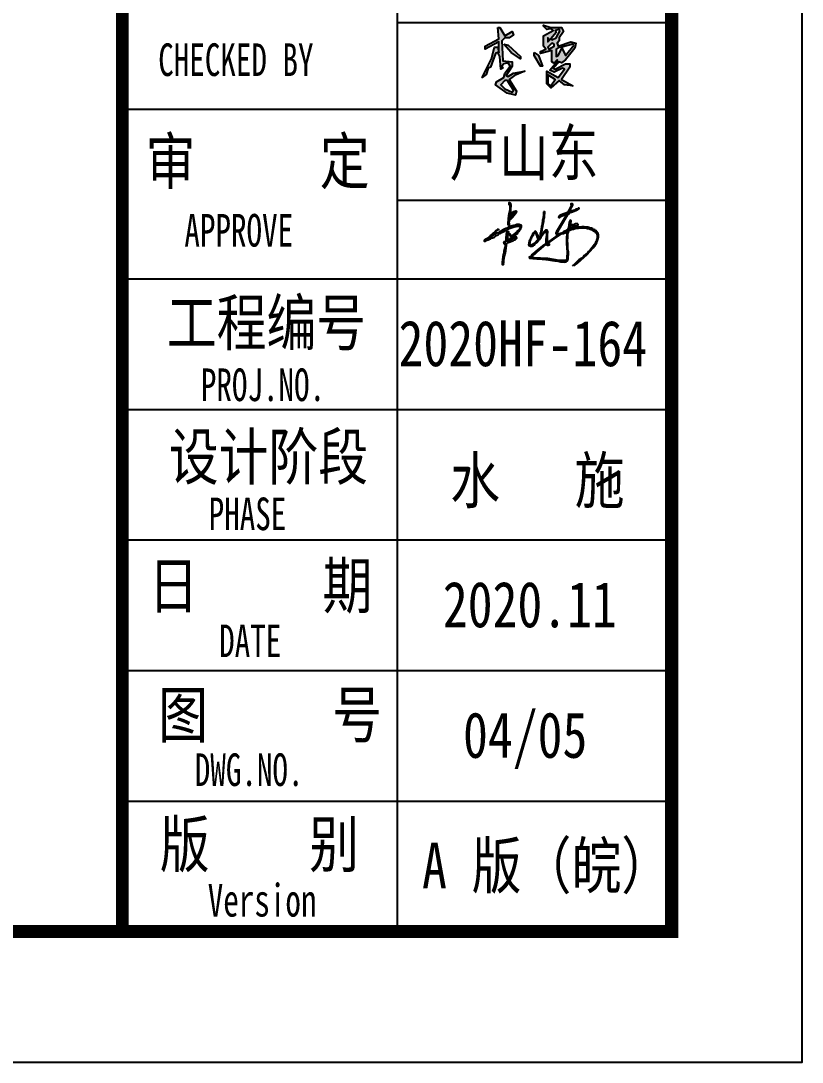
# Model space of a CAD drawing. Extents: x -191212 to 1245715665, y -234495 to 250873.
# Drawn here: x 290163 to 302138, y -62567 to -46613 of the extents above; entities that cross this region are included whole.
import ezdxf
from ezdxf.enums import TextEntityAlignment as Align

# ---------------------------------------------------------------- set-up
doc = ezdxf.new("R2010")
doc.units = 0
doc.header["$LTSCALE"] = 500
doc.linetypes.add('LENGSHUI', pattern=[22, 20, -1, 0, -1])
doc.layers.get('0').update_dxf_attribs({"linetype": 'CONTINUOUS'})
for name, color, linetype in [('0-TK', 4, 'CONTINUOUS'), ('00签名', 7, 'LENGSHUI'), ('PUB_TITLE', 4, 'CONTINUOUS')]:
    doc.layers.add(name, color=color, linetype=linetype)
doc.styles.add('-黑体', font='simhei.ttf', dxfattribs={"width": 0.8})

msp = doc.modelspace()

# ---------------------------------------------------------------- hatches: boundary and pattern name
at = {"linetype": 'Continuous'}
h = msp.add_hatch(color=0, dxfattribs=at)
h.dxf.hatch_style = 1
h.paths.add_polyline_path([(297631.7, -47545.1), (297615.7, -47529.1), (297583.7, -47529.1), (297519.7, -47593.1), (297583.7, -47657.1), (297695.7, -47705.1), (297711.7, -47673.1)], flags=16)
h.paths.add_polyline_path([(298255.7, -47449.1), (298239.7, -47433.1), (298239.7, -47577.1), (298287.7, -47609.1), (298351.7, -47513.1)], flags=16)
h.paths.add_polyline_path([(298399.7, -47225.1), (298383.7, -47209.1), (298351.7, -47241.1), (298383.7, -47257.1)], flags=16)
h.paths.add_polyline_path([(298031.7, -47097.1), (298095.7, -47145.1), (298159.7, -47305.1), (298127.7, -47305.1), (298031.7, -47145.1)])
h.paths.add_polyline_path([(298447.7, -47049.1), (298463.7, -47033.1), (298415.7, -47017.1), (298367.7, -47049.1), (298367.7, -47161.1), (298399.7, -47145.1)], flags=16)
h.paths.add_polyline_path([(298639.7, -46985.1), (298623.7, -46969.1), (298447.7, -47017.1), (298511.7, -47145.1)], flags=16)
h.paths.add_polyline_path([(298335.7, -46969.1), (298303.7, -46953.1), (298239.7, -47017.1), (298255.7, -47049.1), (298335.7, -47001.1)], flags=16)
h.paths.add_polyline_path([(297567.7, -46969.1), (297631.7, -46985.1), (297823.7, -47161.1), (297823.7, -47193.1), (297679.7, -47097.1)], flags=17)
h.paths.add_polyline_path([(298255.7, -46889.1), (298239.7, -46873.1), (298239.7, -46937.1), (298271.7, -46905.1)], flags=16)
h.paths.add_polyline_path([(298431.7, -46761.1), (298415.7, -46745.1), (298351.7, -46761.1), (298367.7, -46793.1), (298287.7, -46889.1), (298303.7, -46905.1), (298367.7, -46873.1)], flags=16)
h.paths.add_polyline_path([(297471.7, -46713.1), (297503.7, -46713.1), (297583.7, -46841.1), (297695.7, -46777.1), (297711.7, -46825.1), (297647.7, -46873.1), (297583.7, -46873.1), (297535.7, -46921.1), (297551.7, -47225.1), (297695.7, -47241.1), (297695.7, -47305.1), (297599.7, -47449.1), (297631.7, -47465.1), (297711.7, -47417.1), (297887.7, -47385.1), (297727.7, -47449.1), (297647.7, -47513.1), (297759.7, -47689.1), (297743.7, -47753.1), (297615.7, -47721.1), (297439.7, -47593.1), (297455.7, -47545.1), (297567.7, -47481.1), (297583.7, -47417.1), (297663.7, -47305.1), (297631.7, -47257.1), (297567.7, -47273.1), (297535.7, -47305.1), (297551.7, -47337.1), (297519.7, -47353.1), (297503.7, -47161.1), (297471.7, -47097.1), (297439.7, -47113.1), (297359.7, -47321.1), (297327.7, -47337.1), (297295.7, -47433.1), (297231.7, -47481.1), (297375.7, -47193.1), (297423.7, -47017.1), (297471.7, -47017.1), (297487.7, -47097.1), (297487.7, -46937.1), (297279.7, -47049.1), (297279.7, -47001.1), (297487.7, -46889.1)])
h.paths.add_polyline_path([(298175.7, -46697.1), (298175.7, -46681.1), (298287.7, -46713.1), (298447.7, -46713.1), (298479.7, -46777.1), (298415.7, -46873.1), (298415.7, -46921.1), (298383.7, -46953.1), (298399.7, -47001.1), (298591.7, -46937.1), (298671.7, -46953.1), (298655.7, -47033.1), (298511.7, -47209.1), (298447.7, -47257.1), (298415.7, -47241.1), (298319.7, -47337.1), (298351.7, -47353.1), (298511.7, -47273.1), (298575.7, -47273.1), (298575.7, -47321.1), (298447.7, -47513.1), (298623.7, -47609.1), (298495.7, -47593.1), (298415.7, -47529.1), (298287.7, -47641.1), (298223.7, -47577.1), (298223.7, -47385.1), (298399.7, -47481.1), (298495.7, -47353.1), (298463.7, -47337.1), (298335.7, -47401.1), (298271.7, -47369.1), (298351.7, -47273.1), (298303.7, -47241.1), (298303.7, -47065.1), (298127.7, -47113.1), (298127.7, -47081.1), (298207.7, -47049.1), (298175.7, -47001.1), (298175.7, -46841.1), (298319.7, -46761.1), (298287.7, -46729.1), (298223.7, -46745.1)])
at = {"layer": '00签名', "linetype": 'Continuous'}
h = msp.add_hatch(color=256, dxfattribs=at)
edge = h.paths.add_edge_path()
edge.add_arc((297650.8, -49734.5), 16.8, 162.8312, 244.10055, ccw=False)
edge.add_line((297634.7, -49729.5), (297634.7, -49695.6))
edge.add_line((297634.7, -49695.6), (297635.2, -49673.2))
edge.add_line((297635.2, -49673.2), (297635.2, -49642.9))
edge.add_line((297635.2, -49642.9), (297648.3, -49566.1))
edge.add_line((297648.3, -49566.1), (297660.5, -49504.1))
edge.add_line((297660.5, -49504.1), (297661.7, -49430.3))
edge.add_line((297661.7, -49430.3), (297657.5, -49426.1))
edge.add_line((297657.5, -49426.1), (297654.4, -49434.5))
edge.add_line((297654.4, -49434.5), (297647, -49433.5))
edge.add_line((297647, -49433.5), (297648, -49398.7))
edge.add_arc((297652.5, -49413.6), 15.6, 4.53423, 106.73752, ccw=False)
edge.add_line((297668.1, -49412.4), (297671.2, -49432.4))
edge.add_line((297671.2, -49432.4), (297670.2, -49512.4))
edge.add_line((297670.2, -49512.4), (297670.2, -49529.3))
edge.add_line((297670.2, -49529.3), (297661.7, -49565.1))
edge.add_line((297661.7, -49565.1), (297652.3, -49605.1))
edge.add_line((297652.3, -49605.1), (297652.1, -49607.6))
edge.add_line((297652.1, -49607.6), (297661, -49608.4))
edge.add_line((297661, -49608.4), (297668.9, -49588.3))
edge.add_line((297668.9, -49588.3), (297675.6, -49570.3))
edge.add_line((297675.6, -49570.3), (297685.5, -49557.9))
edge.add_line((297685.5, -49557.9), (297718.5, -49533.1))
edge.add_line((297718.5, -49533.1), (297751.1, -49521.8))
edge.add_line((297751.1, -49521.8), (297762.5, -49527.5))
edge.add_line((297762.5, -49527.5), (297750.6, -49560))
edge.add_line((297750.6, -49560), (297724.7, -49593.6))
edge.add_line((297724.7, -49593.6), (297691.7, -49628.7))
edge.add_line((297691.7, -49628.7), (297669.4, -49656.1))
edge.add_arc((297671.7, -49645.2), 11.1, 172.35772, 258.29772, ccw=False)
edge.add_line((297660.7, -49643.7), (297703.5, -49597.2))
edge.add_line((297703.5, -49597.2), (297712.8, -49582.2))
edge.add_line((297712.8, -49582.2), (297719, -49571.4))
edge.add_line((297719, -49571.4), (297723.2, -49562.6))
edge.add_line((297723.2, -49562.6), (297729.9, -49554.3))
edge.add_line((297729.9, -49554.3), (297738.2, -49548.1))
edge.add_line((297738.2, -49548.1), (297745, -49545.4))
edge.add_line((297745, -49545.4), (297744.2, -49543.1))
edge.add_line((297744.2, -49543.1), (297742.4, -49541.4))
edge.add_line((297742.4, -49541.4), (297738.9, -49540.4))
edge.add_line((297738.9, -49540.4), (297735.1, -49540.9))
edge.add_line((297735.1, -49540.9), (297730.5, -49543.7))
edge.add_line((297730.5, -49543.7), (297729.5, -49546.4))
edge.add_line((297729.5, -49546.4), (297726.9, -49549.7))
edge.add_line((297726.9, -49549.7), (297723.1, -49550))
edge.add_line((297723.1, -49550), (297717.1, -49550))
edge.add_line((297717.1, -49550), (297715.3, -49550.7))
edge.add_line((297715.3, -49550.7), (297715.3, -49553.3))
edge.add_line((297715.3, -49553.3), (297715.5, -49555.6))
edge.add_line((297715.5, -49555.6), (297714.3, -49557.8))
edge.add_line((297714.3, -49557.8), (297711, -49557.8))
edge.add_line((297711, -49557.8), (297707.9, -49557.6))
edge.add_line((297707.9, -49557.6), (297705.7, -49559.6))
edge.add_line((297705.7, -49559.6), (297702.9, -49564.2))
edge.add_line((297702.9, -49564.2), (297701.6, -49565.2))
edge.add_line((297701.6, -49565.2), (297699.6, -49567))
edge.add_line((297699.6, -49567), (297697, -49571))
edge.add_line((297697, -49571), (297694.3, -49573.3))
edge.add_line((297694.3, -49573.3), (297691.7, -49576.1))
edge.add_line((297691.7, -49576.1), (297689.7, -49578.4))
edge.add_line((297689.7, -49578.4), (297684.6, -49582.2))
edge.add_line((297684.6, -49582.2), (297682.6, -49584.7))
edge.add_line((297682.6, -49584.7), (297679.3, -49590.8))
edge.add_line((297679.3, -49590.8), (297678, -49592.8))
edge.add_line((297678, -49592.8), (297675, -49599.1))
edge.add_line((297675, -49599.1), (297672.7, -49606.7))
edge.add_line((297672.7, -49606.7), (297671.4, -49610.5))
edge.add_line((297671.4, -49610.5), (297670.9, -49614.6))
edge.add_line((297670.9, -49614.6), (297669.9, -49616.3))
edge.add_line((297669.9, -49616.3), (297647.9, -49616.9))
edge.add_line((297647.9, -49616.9), (297649.1, -49626.7))
edge.add_line((297649.1, -49626.7), (297648.4, -49634.9))
edge.add_line((297648.4, -49634.9), (297647.7, -49644.3))
edge.add_line((297647.7, -49644.3), (297648.1, -49649.3))
edge.add_line((297648.1, -49649.3), (297645.6, -49654.7))
edge.add_line((297645.6, -49654.7), (297644.5, -49658.3))
edge.add_line((297644.5, -49658.3), (297646.3, -49665.4))
edge.add_line((297646.3, -49665.4), (297646.6, -49669.7))
edge.add_line((297646.6, -49669.7), (297647.4, -49674))
edge.add_line((297647.4, -49674), (297648.1, -49677.6))
edge.add_line((297648.1, -49677.6), (297649.1, -49684.1))
edge.add_line((297649.1, -49684.1), (297648.1, -49690.2))
edge.add_line((297648.1, -49690.2), (297647, -49693.8))
edge.add_line((297647, -49693.8), (297644.5, -49698.4))
edge.add_line((297644.5, -49698.4), (297644.5, -49704.5))
edge.add_line((297644.5, -49704.5), (297644.5, -49709.9))
edge.add_line((297644.5, -49709.9), (297645.6, -49716.4))
edge.add_line((297645.6, -49716.4), (297646.3, -49724.3))
edge.add_line((297646.3, -49724.3), (297648.4, -49732.2))
edge.add_line((297648.4, -49732.2), (297648.8, -49740))
edge.add_line((297648.8, -49740), (297650.6, -49746.5))
edge.add_line((297650.6, -49746.5), (297648.4, -49749.4))
edge.add_line((297648.4, -49749.4), (297643.4, -49749.6))
for points in [[(298638.7, -50366.3), (298693.9, -50323.9), (298840.6, -50193.6), (298935.4, -50093.1), (298959.3, -50058.7), (298978.1, -50033.2), (298989.3, -50011.5), (299008.1, -49961.3), (299014.8, -49925.4), (299016.3, -49891.7), (299011.1, -49872.2), (298988.2, -49841.3), (298974.3, -49826), (298960.4, -49817.4), (298944.4, -49808.1), (298927.9, -49798.2), (298907.9, -49790.9), (298891.4, -49787.6), (298869.5, -49780.9), (298850.9, -49776.3), (298821, -49772.3), (298797.8, -49769.7), (298760, -49769.7), (298709.5, -49774.3), (298673, -49776.3), (298661.1, -49782.9), (298639.2, -49786.9), (298611.3, -49799.5), (298593.4, -49802.8), (298621.9, -49782.9), (298657.1, -49766.4), (298669.7, -49752.4), (298678.3, -49747.8), (298694.9, -49743.1), (298704.2, -49737.2), (298706.9, -49731.2), (298696.9, -49722.6), (298687.6, -49716.6), (298666.4, -49722.6), (298655.1, -49727.9), (298647.8, -49734.5), (298632.5, -49737.8), (298615.3, -49739.8), (298590.7, -49739.8), (298584.5, -49733.8), (298592, -49722.1), (298593.7, -49702), (298597.9, -49686.9), (298598.7, -49676.9), (298590.4, -49670.2), (298583.7, -49667.7), (298577, -49676.1), (298570.3, -49689.5), (298566.9, -49699.5), (298565.3, -49712.9), (298562.8, -49732.1), (298562.8, -49743.8), (298561.9, -49757.2), (298558.6, -49768.1), (298554.4, -49779.8), (298551.9, -49791.5), (298548.5, -49803.2), (298543.5, -49821.6), (298543.5, -49834.1), (298539.3, -49845.8), (298535.1, -49859.2), (298530.1, -49876), (298527.5, -49937.2), (298524.5, -49971.7), (298526, -50004.8), (298526, -50036.3), (298530.5, -50078.4), (298532, -50112.9), (298535, -50139.9), (298535, -50174.5), (298533.5, -50225.6), (298530.5, -50252.6), (298528.9, -50272.2), (298520, -50278.1), (298509.7, -50283.3), (298497.1, -50284), (298471.1, -50284), (298445.9, -50283.3), (298416.3, -50283.3), (298384.4, -50278.9), (298355.5, -50275.1), (298237.7, -50254.5), (298206.8, -50254.5), (298172.3, -50252.6), (298126.5, -50248.9), (298080.7, -50247), (298032.1, -50244.2), (298003.1, -50238.6), (297984.4, -50236.7), (298012.4, -50205.9), (298047, -50181.6), (298077.9, -50149.9), (298108.7, -50124.6), (298210.8, -50039.8), (298259.6, -50008.4), (298338.7, -49950.3), (298413.1, -49901.7), (298430.7, -49891.3), (298451.4, -49878.3), (298478.7, -49871.8), (298515.1, -49855.6), (298530, -49843.3), (298537.8, -49838.1), (298543.6, -49835.4), (298543.6, -49821), (298572.9, -49803.8), (298589.6, -49790.6), (298622.3, -49771), (298641.3, -49759.5), (298649.3, -49752.6), (298654.5, -49749.2), (298644.7, -49748), (298634.4, -49751.5), (298622.9, -49752.1), (298600.5, -49748.6), (298587.8, -49748.6), (298582.7, -49761.3), (298579.8, -49777.3), (298575.8, -49788.8), (298570.6, -49801.5), (298566.6, -49807.8), (298533.8, -49822.2), (298524.6, -49827.3), (298513.7, -49831.9), (298502.2, -49837.7), (298481.5, -49846.9), (298462.5, -49856.6), (298447.5, -49864.1), (298432, -49869.3), (298420.5, -49873.9), (298405.6, -49875), (298392.9, -49872.7), (298381.4, -49869.3), (298380.9, -49865.8), (298392.9, -49838.8), (298447.3, -49745.2), (298545.9, -49580.6), (298556.4, -49571.8), (298565.4, -49567.3), (298571.1, -49558.9), (298589.8, -49550.6), (298618, -49540.3), (298677.7, -49512.1), (298698.9, -49503.1), (298712.4, -49494.7), (298720.7, -49485.8), (298715, -49479.3), (298710.5, -49480.6), (298706, -49485.1), (298698.3, -49490.9), (298678.4, -49496.7), (298664.2, -49504.4), (298649.5, -49512.1), (298634.7, -49517.2), (298614.8, -49523.6), (298603.9, -49527.5), (298588.5, -49532.6), (298575.6, -49536.5), (298567.9, -49538.4), (298562.8, -49539), (298591, -49493.5), (298602.6, -49467.8), (298611.6, -49450.5), (298618.6, -49445.3), (298623.1, -49433.1), (298623.1, -49420.3), (298619.1, -49414.3), (298591.9, -49416.2), (298593.2, -49425.1), (298596.3, -49430.7), (298597.6, -49436.4), (298595.7, -49443.3), (298593.2, -49449), (298591.3, -49454.7), (298563.5, -49512.1), (298554.7, -49526.6), (298547.7, -49542.4), (298542.7, -49551.2), (298429.1, -49592.2), (298419, -49598.5), (298412.7, -49601), (298408.3, -49612.4), (298403, -49620), (298407.9, -49624.5), (298411.9, -49627.6), (298418.1, -49629.8), (298422.5, -49626.7), (298421.2, -49619.6), (298424.3, -49614.3), (298535.1, -49569.1), (298368.7, -49848.6), (298364.1, -49864), (298365.1, -49870.9), (298365.1, -49876.4), (298365.6, -49881.3), (298371, -49884.8), (298377.9, -49887.7), (298386.8, -49888.7), (298398.2, -49889.7), (298404.7, -49890.2), (298406.1, -49893.2), (298361.3, -49919.6), (298289.1, -49965.6), (298156.6, -50061.7), (298076.8, -50125.5), (298010.4, -50184.6), (297998.1, -50193.5), (297989.2, -50205.8), (297979.2, -50215.8), (297962.5, -50227), (297953.5, -50234.8), (297956.9, -50243.7), (297960.2, -50249.2), (297974.7, -50251.5), (298012.6, -50254.8), (298070.6, -50258.2), (298119.7, -50260.4), (298152, -50263.7), (298176.5, -50266), (298207.7, -50269.3), (298239, -50271.5), (298255.7, -50276), (298281.3, -50281.6), (298311.4, -50283.8), (298347.1, -50291.6), (298395, -50296), (298433, -50302.7), (298472, -50305), (298495.4, -50309.4), (298519.9, -50302.7), (298541.1, -50290.5), (298547.8, -50278.2), (298553.4, -50258.2), (298553.4, -50235.9), (298554.5, -50191.3), (298554.5, -50153.4), (298553.4, -50131.1), (298548.9, -50102.2), (298547.8, -50075.4), (298547.8, -50047.6), (298547.8, -50030.9), (298543.3, -49980.7), (298546.7, -49937.3), (298548.9, -49873.8), (298555.6, -49850.4), (298558.9, -49832.5), (298589, -49814.7), (298631.4, -49803.6), (298657.1, -49795.8), (298683.8, -49791.3), (298709.5, -49789.1), (298746.3, -49784.6), (298779.7, -49783.5), (298810.9, -49785.7), (298848.8, -49792.4), (298866.7, -49794.6), (298889, -49805.8), (298913.5, -49813.6), (298930.2, -49823.6), (298961.4, -49841.4), (298978.2, -49859.3), (298989.3, -49870.4), (298992.7, -49883.8), (298996, -49902.7), (298996, -49923.9), (298996, -49937.3), (298992.7, -49957.3), (298987.1, -49975.1), (298980.4, -49994.1), (298968.1, -50019.7), (298953.6, -50038.7), (298921.4, -50085.5), (298883.4, -50129.5), (298865.3, -50145.5), (298851.3, -50163.5), (298817.3, -50193.5), (298799.3, -50209.5), (298785.3, -50225.5), (298759.2, -50249.6), (298717.2, -50273.6), (298645.1, -50345.6), (298615.3, -50366.3)], [(298175.7, -49540.4), (298172.3, -49544.4), (298172.3, -49550.5), (298173.7, -49557.8), (298174.3, -49563.9), (298174.3, -49571.9), (298174.3, -49577.9), (298174.3, -49585.3), (298173.7, -49596), (298171.7, -49607.4), (298170.3, -49615.5), (298169.6, -49621.5), (298167.6, -49629.5), (298166.3, -49637.6), (298163.6, -49649.6), (298160.9, -49659.7), (298158.9, -49668.4), (298157.6, -49677.8), (298157.6, -49687.8), (298157.6, -49696.5), (298155.6, -49705.2), (298153.6, -49714.6), (298151.5, -49725.3), (298150.9, -49731.4), (298149.5, -49738.7), (298148.2, -49749.5), (298144.8, -49758.2), (298144.2, -49764.9), (298143.5, -49773.6), (298142.2, -49780.9), (298138.2, -49799.8), (298135.8, -49810.6), (298135.8, -49819), (298134.6, -49829.8), (298132.2, -49843.1), (298129.8, -49857.5), (298122.6, -49871.9), (298122.6, -49887.6), (298121.4, -49900.8), (298117.8, -49914.1), (298111.8, -49927.3), (298111.8, -49935.7), (298106.9, -49941.7), (298102.1, -49932.1), (298097.3, -49922.5), (298091.3, -49909.2), (298082.9, -49893.6), (298078.1, -49880.4), (298069.6, -49863.5), (298058.8, -49846.7), (298054, -49838.3), (298050.4, -49835.9), (298043.1, -49839.5), (298034.7, -49846.7), (298025.1, -49855.1), (298015.4, -49868.3), (298007, -49881.6), (298001, -49892.4), (297992.6, -49906.8), (297986.5, -49916.5), (297980.5, -49929.7), (297973.3, -49946.5), (297968.5, -49961), (297962.5, -49975.4), (297956.4, -49988.7), (297955.2, -49997.1), (297950.4, -50009.1), (297948, -50018.7), (297948, -50027.2), (297944.4, -50040.4), (297949.2, -50052.4), (297962.5, -50058.4), (297967.3, -50065.7), (297980.5, -50066.9), (297991.4, -50066.9), (298001, -50065.7), (298013, -50062), (298029.9, -50050), (298043.1, -50034.4), (298070.8, -50007.9), (298094.9, -49979), (298111.8, -49963.4), (298137, -49929.7), (298145.5, -49911.7), (298155.1, -49897.2), (298174.4, -49870.7), (298192.4, -49853.9), (298204.5, -49841.9), (298220.1, -49837.1), (298221.3, -49843.1), (298221.3, -49857.5), (298221.3, -49873.1), (298218.9, -49891.2), (298217.7, -49908), (298215.3, -49924.9), (298214.1, -49944.1), (298210.5, -49959.8), (298210.5, -49971.8), (298210.5, -49987.5), (298209.3, -50007.9), (298209.3, -50021.1), (298209.3, -50027.2), (298210.5, -50032), (298220.1, -50040.4), (298226.1, -50045.2), (298237, -50048.8), (298245.4, -50051.2), (298247.8, -50051.2), (298250.2, -50051.2), (298245.4, -50046.4), (298250.2, -50046.4), (298258.6, -50046.4), (298263.5, -50045.2), (298263.5, -50036.8), (298255, -50036.8), (298247.8, -50036.8), (298239.4, -50033.2), (298234.6, -50021.1), (298232.2, -50011.5), (298232.2, -50001.9), (298232.2, -49989.9), (298233.4, -49979), (298233.4, -49958.6), (298233.4, -49945.3), (298233.4, -49935.7), (298237, -49903.2), (298237, -49888.8), (298238.2, -49856.3), (298238.2, -49845.5), (298234.6, -49828.6), (298232.2, -49821.4), (298226.1, -49820.2), (298221.3, -49820.2), (298212.9, -49820.2), (298205.7, -49821.4), (298198.4, -49826.2), (298193.6, -49831), (298190, -49833.4), (298179.2, -49844.3), (298175.6, -49849.1), (298173.2, -49852.7), (298165.9, -49862.3), (298157.5, -49871.9), (298157.5, -49874.4), (298151.5, -49882.8), (298145.5, -49891.2), (298140.7, -49897.2), (298137, -49902), (298131, -49909.2), (298126.2, -49916.5), (298122.6, -49929.7), (298117.8, -49938.1), (298106.9, -49952.6), (298098.5, -49959.8), (298090.1, -49965.8), (298081.7, -49973), (298068.4, -49983.8), (298062.4, -49991.1), (298049.2, -50003.1), (298027.5, -50022.3), (298016.6, -50033.2), (298007, -50038), (297995, -50045.2), (297989, -50048.8), (297981.7, -50050), (297976.9, -50050), (297973.3, -50042.8), (297968.5, -50038), (297966.1, -50033.2), (297964.9, -50028.4), (297966.1, -50021.1), (297970.9, -50019.9), (297969.7, -50006.7), (297968.5, -49998.3), (297969.7, -49989.9), (297974.5, -49981.4), (297978.1, -49974.2), (297981.7, -49962.2), (297987.8, -49951.4), (297991.4, -49942.9), (297993.8, -49934.5), (298001, -49922.5), (298007, -49909.2), (298013, -49899.6), (298019.1, -49898.4), (298022.7, -49884), (298027.5, -49873.1), (298035.9, -49865.9), (298048, -49858.7), (298054, -49859.9), (298056.4, -49865.9), (298056.4, -49875.6), (298057.6, -49884), (298061.2, -49893.6), (298066, -49900.8), (298070.8, -49906.8), (298070.8, -49916.5), (298073.2, -49924.9), (298076.8, -49929.7), (298079.3, -49935.7), (298082.9, -49944.1), (298084.1, -49953.8), (298090.1, -49955), (298093.7, -49955), (298101.2, -49956.9), (298106.9, -49952.6), (298116.8, -49939), (298122.6, -49929.7), (298124, -49924.7), (298125.6, -49916.4), (298131, -49909.2), (298137, -49902), (298132.6, -49894.7), (298135.5, -49887.1), (298136.3, -49885.2), (298141.6, -49866.5), (298145.4, -49858.2), (298146.3, -49849.3), (298148.9, -49840), (298149.6, -49832.8), (298151.6, -49820.2), (298154.9, -49807.6), (298155.1, -49799.7), (298158.1, -49787.4), (298160.8, -49779.8), (298161.6, -49766.9), (298162.9, -49749.3), (298166.2, -49731.4), (298169.5, -49720.8), (298174.8, -49706.8), (298178.9, -49684.9), (298179.8, -49665.7), (298180.6, -49654), (298184.8, -49644.8), (298187.3, -49628.1), (298191.5, -49610.5), (298190.6, -49583.8), (298193.1, -49564.5), (298193.1, -49548.7), (298193.1, -49541.1)], [(297454.8, -49834.7), (297451.6, -49830.7), (297441.2, -49829.1), (297436.4, -49830.7), (297434.8, -49837.1), (297428.4, -49845.9), (297424.4, -49853.1), (297414, -49859.4), (297407.6, -49864.2), (297398.8, -49871.4), (297392.4, -49878.6), (297387.6, -49882.6), (297379.7, -49889), (297374.1, -49893.8), (297362.9, -49903.4), (297365.8, -49900), (297357.7, -49909), (297348.7, -49915.2), (297341.5, -49921.5), (297337.9, -49926.9), (297331.6, -49931.4), (297324.4, -49939.5), (297320, -49943.1), (297312.8, -49947.5), (297303.8, -49952.9), (297288.5, -49958.3), (297279.5, -49961.9), (297274.2, -49965.5), (297267.9, -49970.9), (297265.2, -49974.5), (297263.4, -49979.9), (297263.4, -49986.1), (297271.5, -49990.6), (297284.9, -49986.1), (297293.9, -49979), (297307.4, -49975.4), (297329.8, -49970), (297337, -49961.9), (297348.7, -49955.6), (297361.3, -49951.1), (297378.3, -49943.1), (297392.7, -49935), (297421.4, -49926.9), (297433.1, -49915.2), (297450.2, -49901.8), (297478, -49889.2), (297488.8, -49881.1), (297503.2, -49872.2), (297529.2, -49857.8), (297543.6, -49851.5), (297566.9, -49839), (297593, -49825.5), (297607.3, -49818.3), (297617.2, -49812), (297628, -49806.6), (297648.6, -49795.9), (297676.5, -49785.1), (297708.8, -49776.1), (297723.2, -49770.7), (297740.2, -49766.3), (297750.1, -49764.5), (297762.7, -49760.9), (297774.4, -49759.1), (297788.7, -49759.1), (297808.5, -49759.1), (297818.4, -49760.9), (297820.2, -49769.9), (297816.6, -49780.6), (297811.2, -49791.4), (297804, -49802.2), (297795, -49813.8), (297788.7, -49821), (297780.7, -49829.1), (297770.8, -49836.3), (297763.6, -49844.3), (297750.1, -49856), (297745.6, -49860.5), (297738.4, -49868.6), (297733.1, -49874), (297725.9, -49880.2), (297714.2, -49890.1), (297706.1, -49899.1), (297698, -49909.9), (297684.6, -49906.4), (297680.1, -49901.5), (297674.4, -49896.6), (297666.9, -49888.7), (297657.1, -49878.9), (297648.7, -49872.3), (297640.7, -49864.3), (297642.5, -49855), (297640.7, -49844), (297631, -49843.5), (297619.9, -49843.5), (297611.5, -49845.3), (297607.5, -49853.3), (297607.1, -49857.7), (297604.9, -49867.9), (297602.6, -49880.3), (297601.3, -49886.5), (297600.4, -49893.6), (297600.4, -49901.5), (297600.4, -49909.9), (297598.7, -49918.3), (297597.8, -49929), (297598.2, -49936.5), (297598.2, -49944.4), (297597.8, -49952.4), (297595.6, -49963.9), (297594.2, -49973.2), (297593.3, -49995.9), (297590.9, -49999.9), (297585.3, -49999.9), (297574.2, -49999.9), (297567.8, -49997.5), (297564.6, -49997.5), (297562.3, -50003.1), (297562.3, -50009.5), (297563.9, -50016.6), (297564.6, -50023.8), (297570.2, -50028.5), (297578.2, -50030.1), (297582.9, -50030.9), (297592.5, -50026.2), (297587.1, -50051.5), (297584, -50061.5), (297584, -50071.6), (297579, -50083.5), (297577.7, -50098.5), (297576.5, -50107.3), (297572.1, -50120.5), (297569.6, -50128.6), (297567.7, -50139.9), (297567.3, -50152.5), (297563.4, -50165.2), (297561, -50179.4), (297557, -50198.4), (297553.1, -50208.7), (297552.3, -50222.9), (297552.3, -50236.3), (297549.9, -50250.6), (297546.7, -50260), (297545.2, -50270.3), (297543.6, -50286.9), (297541.2, -50305.9), (297540.4, -50315.4), (297539.6, -50328), (297538.8, -50339.9), (297538.8, -50344.6), (297544.4, -50346.2), (297549.9, -50347.8), (297553.9, -50347.8), (297561, -50347), (297564.1, -50341.5), (297562.6, -50337.5), (297562.6, -50329.6), (297564.1, -50318.5), (297567.3, -50307.5), (297564.9, -50294.8), (297568.1, -50282.2), (297572.1, -50252.9), (297572.1, -50238.7), (297576.8, -50225.3), (297580.8, -50199.2), (297588.7, -50180.2), (297590.2, -50169.9), (297593.4, -50158.9), (297595, -50145.4), (297596.6, -50133.6), (297598.9, -50113.8), (297600.5, -50098.8), (297600.5, -50088.5), (297607.6, -50055.3), (297608.4, -50038.7), (297611.6, -50026.9), (297614.8, -50022.1), (297621.9, -50014.2), (297630.6, -50011.1), (297649.6, -50004.7), (297663, -49999.2), (297686.7, -49989.7), (297706.5, -49981.8), (297721.5, -49973.9), (297738.9, -49966.8), (297750.8, -49959.7), (297756.3, -49952.6), (297765, -49942.3), (297765, -49936), (297759.5, -49927.3), (297751.6, -49920.9), (297747.6, -49917.8), (297736.6, -49914.6), (297730.2, -49914.6), (297723.9, -49914.6), (297712.8, -49917.8), (297705.7, -49924.9), (297703.4, -49928.1), (297701.8, -49930.4), (297707.3, -49934.4), (297712.8, -49936.8), (297717.6, -49939.1), (297726.3, -49939.1), (297731, -49936), (297733.4, -49936), (297735.8, -49937.5), (297736.6, -49939.9), (297728.7, -49943.9), (297724.7, -49946.2), (297720, -49948.6), (297711.3, -49952.6), (297701.8, -49957.3), (297697, -49958.9), (297689.1, -49962.1), (297682, -49965.2), (297675.7, -49967.6), (297665.4, -49975.5), (297658.3, -49980.2), (297653.5, -49983.4), (297647.2, -49986.6), (297640.9, -49989.7), (297636.1, -49991.3), (297630.6, -49993.7), (297633.1, -49990.2), (297638.8, -49986.1), (297644.6, -49981.2), (297647.8, -49978.7), (297664, -49967.3), (297671, -49961), (297679.4, -49955.4), (297687.1, -49949.1), (297696.9, -49940.7), (297699.7, -49934.4), (297691.3, -49924.6), (297685, -49920.4), (297677.3, -49915.5), (297668.9, -49910.6), (297661.2, -49902.9), (297654.9, -49896.6), (297647.9, -49889.6), (297640.2, -49882.6), (297635.3, -49877.7), (297628.3, -49869.3), (297625.5, -49869.3), (297625.5, -49877.7), (297624.1, -49886.8), (297622.7, -49897.3), (297621.3, -49904.3), (297620.6, -49916.2), (297620.6, -49928.1), (297619.9, -49937.9), (297617.8, -49949.8), (297617.1, -49958.9), (297615, -49968.7), (297613.6, -49974.3), (297612.9, -49977.1), (297616.4, -49982.7), (297617.1, -49986.2), (297616.4, -49989), (297622.7, -49979.2), (297636, -49963.8), (297643, -49956.8), (297654.9, -49955.4), (297670.3, -49943.5), (297675.2, -49937.2), (297680.8, -49931.6), (297685, -49925.3), (297687.1, -49922.5), (297701.8, -49935.1), (297724.9, -49911.3), (297772.4, -49874), (297779.4, -49861.2), (297785.3, -49851.2), (297794.3, -49838.4), (297807.2, -49824.5), (297821, -49809.6), (297828, -49795.7), (297833.9, -49783.8), (297835.9, -49774.9), (297837.9, -49758.1), (297834.9, -49750.1), (297826, -49745.2), (297812.1, -49738.2), (297808.1, -49735.2), (297798.2, -49733.3), (297777.4, -49733.3), (297763.5, -49735.2), (297753.6, -49738.2), (297726.8, -49748.1), (297714.9, -49750.1), (297696, -49754.1), (297684.1, -49759), (297665.3, -49765), (297642.5, -49771.9), (297633.5, -49775.9), (297625.6, -49780.9), (297611.7, -49788.8), (297592.9, -49796.7), (297584.9, -49799.7), (297575, -49802.7), (297567.1, -49805.6), (297555.2, -49814.6), (297543.3, -49821.5), (297533.3, -49827.4), (297522.4, -49833.4), (297510.5, -49840.3), (297498.6, -49845.3), (297480.8, -49859.2), (297471.8, -49863.1), (297461.9, -49867.1), (297439.1, -49876), (297427.2, -49886.9), (297418.3, -49891.9), (297409.3, -49897.8), (297404.4, -49900.8), (297390.5, -49908.7), (297379.6, -49913.7), (297367.7, -49921.6), (297356.8, -49929.6), (297348.8, -49933.5), (297335.9, -49941.5), (297326, -49947.4), (297368.7, -49914.7), (297389.5, -49895.9), (297398.4, -49888.9), (297409.3, -49881)], [(297466.8, -49816), (297466.8, -49811.9), (297466.5, -49807.8), (297470.2, -49805), (297474.9, -49802.8), (297478.4, -49802.8), (297482.5, -49806.6), (297483.8, -49809.4), (297483.8, -49813.2), (297481.9, -49817.3), (297476.8, -49818.5), (297473.4, -49818.5), (297469, -49820.7)]]:
    msp.add_hatch(color=256, dxfattribs=at).paths.add_polyline_path(points)

# ---------------------------------------------------------------- linework, layer by layer
at = {"color": 0, "linetype": 'Continuous'}
for points in [[(297471.7, -46713.1), (297503.7, -46713.1), (297583.7, -46841.1), (297695.7, -46777.1), (297711.7, -46825.1), (297647.7, -46873.1), (297583.7, -46873.1), (297535.7, -46921.1), (297551.7, -47225.1), (297695.7, -47241.1), (297695.7, -47305.1), (297599.7, -47449.1), (297631.7, -47465.1), (297711.7, -47417.1), (297887.7, -47385.1), (297727.7, -47449.1), (297647.7, -47513.1), (297759.7, -47689.1), (297743.7, -47753.1), (297615.7, -47721.1), (297439.7, -47593.1), (297455.7, -47545.1), (297567.7, -47481.1), (297583.7, -47417.1), (297663.7, -47305.1), (297631.7, -47257.1), (297567.7, -47273.1), (297535.7, -47305.1), (297551.7, -47337.1), (297519.7, -47353.1), (297503.7, -47161.1), (297471.7, -47097.1), (297439.7, -47113.1), (297359.7, -47321.1), (297327.7, -47337.1), (297295.7, -47433.1), (297231.7, -47481.1), (297375.7, -47193.1), (297423.7, -47017.1), (297471.7, -47017.1), (297487.7, -47097.1), (297487.7, -46937.1), (297279.7, -47049.1), (297279.7, -47001.1), (297487.7, -46889.1), (297471.7, -46713.1)], [(298175.7, -46697.1), (298175.7, -46681.1), (298287.7, -46713.1), (298447.7, -46713.1), (298479.7, -46777.1), (298415.7, -46873.1), (298415.7, -46921.1), (298383.7, -46953.1), (298399.7, -47001.1), (298591.7, -46937.1), (298671.7, -46953.1), (298655.7, -47033.1), (298511.7, -47209.1), (298447.7, -47257.1), (298415.7, -47241.1), (298319.7, -47337.1), (298351.7, -47353.1), (298511.7, -47273.1), (298575.7, -47273.1), (298575.7, -47321.1), (298447.7, -47513.1), (298623.7, -47609.1), (298495.7, -47593.1), (298415.7, -47529.1), (298287.7, -47641.1), (298223.7, -47577.1), (298223.7, -47385.1), (298399.7, -47481.1), (298495.7, -47353.1), (298463.7, -47337.1), (298335.7, -47401.1), (298271.7, -47369.1), (298351.7, -47273.1), (298303.7, -47241.1), (298303.7, -47065.1), (298127.7, -47113.1), (298127.7, -47081.1), (298207.7, -47049.1), (298175.7, -47001.1), (298175.7, -46841.1), (298319.7, -46761.1), (298287.7, -46729.1), (298223.7, -46745.1), (298175.7, -46697.1)], [(298255.7, -46889.1), (298239.7, -46873.1), (298239.7, -46937.1), (298271.7, -46905.1), (298255.7, -46889.1)], [(298431.7, -46761.1), (298415.7, -46745.1), (298351.7, -46761.1), (298367.7, -46793.1), (298287.7, -46889.1), (298303.7, -46905.1), (298367.7, -46873.1), (298431.7, -46761.1)], [(297567.7, -46969.1), (297631.7, -46985.1), (297823.7, -47161.1), (297823.7, -47193.1), (297679.7, -47097.1), (297567.7, -46969.1)], [(298335.7, -46969.1), (298303.7, -46953.1), (298239.7, -47017.1), (298255.7, -47049.1), (298335.7, -47001.1), (298335.7, -46969.1)], [(298447.7, -47049.1), (298463.7, -47033.1), (298415.7, -47017.1), (298367.7, -47049.1), (298367.7, -47161.1), (298399.7, -47145.1), (298447.7, -47049.1)], [(298639.7, -46985.1), (298623.7, -46969.1), (298447.7, -47017.1), (298511.7, -47145.1), (298639.7, -46985.1)], [(298031.7, -47097.1), (298095.7, -47145.1), (298159.7, -47305.1), (298127.7, -47305.1), (298031.7, -47145.1), (298031.7, -47097.1)], [(298399.7, -47225.1), (298383.7, -47209.1), (298351.7, -47241.1), (298383.7, -47257.1), (298399.7, -47225.1)], [(297631.7, -47545.1), (297615.7, -47529.1), (297583.7, -47529.1), (297519.7, -47593.1), (297583.7, -47657.1), (297695.7, -47705.1), (297711.7, -47673.1), (297631.7, -47545.1)], [(298255.7, -47449.1), (298239.7, -47433.1), (298239.7, -47577.1), (298287.7, -47609.1), (298351.7, -47513.1), (298255.7, -47449.1)]]:
    msp.add_lwpolyline(points, dxfattribs=at)
at = {"layer": '0-TK', "const_width": 192}
msp.add_lwpolyline([(291719.5, -60566.7), (291719.5, 19433.3)], dxfattribs=at)
at = {"layer": '00签名', "linetype": 'Continuous'}
msp.add_lwpolyline([(297643.4, -49749.6, -0.3702553), (297634.7, -49729.5), (297634.7, -49695.6), (297635.2, -49673.2), (297635.2, -49642.9), (297648.3, -49566.1), (297660.5, -49504.1), (297661.7, -49430.3), (297657.5, -49426.1), (297654.4, -49434.5), (297647, -49433.5), (297648, -49398.7, -0.4780648), (297668.1, -49412.4), (297671.2, -49432.4), (297670.2, -49512.4), (297670.2, -49529.3), (297661.7, -49565.1), (297652.3, -49605.1), (297652.1, -49607.6), (297661, -49608.4), (297668.9, -49588.3), (297675.6, -49570.3), (297685.5, -49557.9), (297718.5, -49533.1), (297751.1, -49521.8), (297762.5, -49527.5), (297750.6, -49560), (297724.7, -49593.6), (297691.7, -49628.7), (297669.4, -49656.1, -0.3936081), (297660.7, -49643.7), (297703.5, -49597.2), (297712.8, -49582.2), (297719, -49571.4), (297723.2, -49562.6), (297729.9, -49554.3), (297738.2, -49548.1), (297745, -49545.4), (297744.2, -49543.1), (297742.4, -49541.4), (297738.9, -49540.4), (297735.1, -49540.9), (297730.5, -49543.7), (297729.5, -49546.4), (297726.9, -49549.7), (297723.1, -49550), (297717.1, -49550), (297715.3, -49550.7), (297715.3, -49553.3), (297715.5, -49555.6), (297714.3, -49557.8), (297711, -49557.8), (297707.9, -49557.6), (297705.7, -49559.6), (297702.9, -49564.2), (297701.6, -49565.2), (297699.6, -49567), (297697, -49571), (297694.3, -49573.3), (297691.7, -49576.1), (297689.7, -49578.4), (297684.6, -49582.2), (297682.6, -49584.7), (297679.3, -49590.8), (297678, -49592.8), (297675, -49599.1), (297672.7, -49606.7), (297671.4, -49610.5), (297670.9, -49614.6), (297669.9, -49616.3), (297647.9, -49616.9), (297649.1, -49626.7), (297648.4, -49634.9), (297647.7, -49644.3), (297648.1, -49649.3), (297645.6, -49654.7), (297644.5, -49658.3), (297646.3, -49665.4), (297646.6, -49669.7), (297647.4, -49674), (297648.1, -49677.6), (297649.1, -49684.1), (297648.1, -49690.2), (297647, -49693.8), (297644.5, -49698.4), (297644.5, -49704.5), (297644.5, -49709.9), (297645.6, -49716.4), (297646.3, -49724.3), (297648.4, -49732.2), (297648.8, -49740), (297650.6, -49746.5), (297648.4, -49749.4)], format="xyb", close=True, dxfattribs=at)
msp.add_lwpolyline([(298638.7, -50366.3), (298693.9, -50323.9), (298840.6, -50193.6), (298935.4, -50093.1), (298959.3, -50058.7), (298978.1, -50033.2), (298989.3, -50011.5), (299008.1, -49961.3), (299014.8, -49925.4), (299016.3, -49891.7), (299011.1, -49872.2), (298988.2, -49841.3), (298974.3, -49826), (298960.4, -49817.4), (298944.4, -49808.1), (298927.9, -49798.2), (298907.9, -49790.9), (298891.4, -49787.6), (298869.5, -49780.9), (298850.9, -49776.3), (298821, -49772.3), (298797.8, -49769.7), (298760, -49769.7), (298709.5, -49774.3), (298673, -49776.3), (298661.1, -49782.9), (298639.2, -49786.9), (298611.3, -49799.5), (298593.4, -49802.8), (298621.9, -49782.9), (298657.1, -49766.4), (298669.7, -49752.4), (298678.3, -49747.8), (298694.9, -49743.1), (298704.2, -49737.2), (298706.9, -49731.2), (298696.9, -49722.6), (298687.6, -49716.6), (298666.4, -49722.6), (298655.1, -49727.9), (298647.8, -49734.5), (298632.5, -49737.8), (298615.3, -49739.8), (298590.7, -49739.8), (298584.5, -49733.8), (298592, -49722.1), (298593.7, -49702), (298597.9, -49686.9), (298598.7, -49676.9), (298590.4, -49670.2), (298583.7, -49667.7), (298577, -49676.1), (298570.3, -49689.5), (298566.9, -49699.5), (298565.3, -49712.9), (298562.8, -49732.1), (298562.8, -49743.8), (298561.9, -49757.2), (298558.6, -49768.1), (298554.4, -49779.8), (298551.9, -49791.5), (298548.5, -49803.2), (298543.5, -49821.6), (298543.5, -49834.1), (298539.3, -49845.8), (298535.1, -49859.2), (298530.1, -49876), (298527.5, -49937.2), (298524.5, -49971.7), (298526, -50004.8), (298526, -50036.3), (298530.5, -50078.4), (298532, -50112.9), (298535, -50139.9), (298535, -50174.5), (298533.5, -50225.6), (298530.5, -50252.6), (298528.9, -50272.2), (298520, -50278.1), (298509.7, -50283.3), (298497.1, -50284), (298471.1, -50284), (298445.9, -50283.3), (298416.3, -50283.3), (298384.4, -50278.9), (298355.5, -50275.1), (298237.7, -50254.5), (298206.8, -50254.5), (298172.3, -50252.6), (298126.5, -50248.9), (298080.7, -50247), (298032.1, -50244.2), (298003.1, -50238.6), (297984.4, -50236.7), (298012.4, -50205.9), (298047, -50181.6), (298077.9, -50149.9), (298108.7, -50124.6), (298210.8, -50039.8), (298259.6, -50008.4), (298338.7, -49950.3), (298413.1, -49901.7), (298430.7, -49891.3), (298451.4, -49878.3), (298478.7, -49871.8), (298515.1, -49855.6), (298530, -49843.3), (298537.8, -49838.1), (298543.6, -49835.4), (298543.6, -49821), (298572.9, -49803.8), (298589.6, -49790.6), (298622.3, -49771), (298641.3, -49759.5), (298649.3, -49752.6), (298654.5, -49749.2), (298644.7, -49748), (298634.4, -49751.5), (298622.9, -49752.1), (298600.5, -49748.6), (298587.8, -49748.6), (298582.7, -49761.3), (298579.8, -49777.3), (298575.8, -49788.8), (298570.6, -49801.5), (298566.6, -49807.8), (298533.8, -49822.2), (298524.6, -49827.3), (298513.7, -49831.9), (298502.2, -49837.7), (298481.5, -49846.9), (298462.5, -49856.6), (298447.5, -49864.1), (298432, -49869.3), (298420.5, -49873.9), (298405.6, -49875), (298392.9, -49872.7), (298381.4, -49869.3), (298380.9, -49865.8), (298392.9, -49838.8), (298447.3, -49745.2), (298545.9, -49580.6), (298556.4, -49571.8), (298565.4, -49567.3), (298571.1, -49558.9), (298589.8, -49550.6), (298618, -49540.3), (298677.7, -49512.1), (298698.9, -49503.1), (298712.4, -49494.7), (298720.7, -49485.8), (298715, -49479.3), (298710.5, -49480.6), (298706, -49485.1), (298698.3, -49490.9), (298678.4, -49496.7), (298664.2, -49504.4), (298649.5, -49512.1), (298634.7, -49517.2), (298614.8, -49523.6), (298603.9, -49527.5), (298588.5, -49532.6), (298575.6, -49536.5), (298567.9, -49538.4), (298562.8, -49539), (298591, -49493.5), (298602.6, -49467.8), (298611.6, -49450.5), (298618.6, -49445.3), (298623.1, -49433.1), (298623.1, -49420.3), (298619.1, -49414.3), (298591.9, -49416.2), (298593.2, -49425.1), (298596.3, -49430.7), (298597.6, -49436.4), (298595.7, -49443.3), (298593.2, -49449), (298591.3, -49454.7), (298563.5, -49512.1), (298554.7, -49526.6), (298547.7, -49542.4), (298542.7, -49551.2), (298429.1, -49592.2), (298419, -49598.5), (298412.7, -49601), (298408.3, -49612.4), (298403, -49620), (298407.9, -49624.5), (298411.9, -49627.6), (298418.1, -49629.8), (298422.5, -49626.7), (298421.2, -49619.6), (298424.3, -49614.3), (298535.1, -49569.1), (298368.7, -49848.6), (298364.1, -49864), (298365.1, -49870.9), (298365.1, -49876.4), (298365.6, -49881.3), (298371, -49884.8), (298377.9, -49887.7), (298386.8, -49888.7), (298398.2, -49889.7), (298404.7, -49890.2), (298406.1, -49893.2), (298361.3, -49919.6), (298289.1, -49965.6), (298156.6, -50061.7), (298076.8, -50125.5), (298010.4, -50184.6), (297998.1, -50193.5), (297989.2, -50205.8), (297979.2, -50215.8), (297962.5, -50227), (297953.5, -50234.8), (297956.9, -50243.7), (297960.2, -50249.2), (297974.7, -50251.5), (298012.6, -50254.8), (298070.6, -50258.2), (298119.7, -50260.4), (298152, -50263.7), (298176.5, -50266), (298207.7, -50269.3), (298239, -50271.5), (298255.7, -50276), (298281.3, -50281.6), (298311.4, -50283.8), (298347.1, -50291.6), (298395, -50296), (298433, -50302.7), (298472, -50305), (298495.4, -50309.4), (298519.9, -50302.7), (298541.1, -50290.5), (298547.8, -50278.2), (298553.4, -50258.2), (298553.4, -50235.9), (298554.5, -50191.3), (298554.5, -50153.4), (298553.4, -50131.1), (298548.9, -50102.2), (298547.8, -50075.4), (298547.8, -50047.6), (298547.8, -50030.9), (298543.3, -49980.7), (298546.7, -49937.3), (298548.9, -49873.8), (298555.6, -49850.4), (298558.9, -49832.5), (298589, -49814.7), (298631.4, -49803.6), (298657.1, -49795.8), (298683.8, -49791.3), (298709.5, -49789.1), (298746.3, -49784.6), (298779.7, -49783.5), (298810.9, -49785.7), (298848.8, -49792.4), (298866.7, -49794.6), (298889, -49805.8), (298913.5, -49813.6), (298930.2, -49823.6), (298961.4, -49841.4), (298978.2, -49859.3), (298989.3, -49870.4), (298992.7, -49883.8), (298996, -49902.7), (298996, -49923.9), (298996, -49937.3), (298992.7, -49957.3), (298987.1, -49975.1), (298980.4, -49994.1), (298968.1, -50019.7), (298953.6, -50038.7), (298921.4, -50085.5), (298883.4, -50129.5), (298865.3, -50145.5), (298851.3, -50163.5), (298817.3, -50193.5), (298799.3, -50209.5), (298785.3, -50225.5), (298759.2, -50249.6), (298717.2, -50273.6), (298645.1, -50345.6), (298615.3, -50366.3)], dxfattribs=at)
for points in [[(298175.7, -49540.4), (298172.3, -49544.4), (298172.3, -49550.5), (298173.7, -49557.8), (298174.3, -49563.9), (298174.3, -49571.9), (298174.3, -49577.9), (298174.3, -49585.3), (298173.7, -49596), (298171.7, -49607.4), (298170.3, -49615.5), (298169.6, -49621.5), (298167.6, -49629.5), (298166.3, -49637.6), (298163.6, -49649.6), (298160.9, -49659.7), (298158.9, -49668.4), (298157.6, -49677.8), (298157.6, -49687.8), (298157.6, -49696.5), (298155.6, -49705.2), (298153.6, -49714.6), (298151.5, -49725.3), (298150.9, -49731.4), (298149.5, -49738.7), (298148.2, -49749.5), (298144.8, -49758.2), (298144.2, -49764.9), (298143.5, -49773.6), (298142.2, -49780.9), (298138.2, -49799.8), (298135.8, -49810.6), (298135.8, -49819), (298134.6, -49829.8), (298132.2, -49843.1), (298129.8, -49857.5), (298122.6, -49871.9), (298122.6, -49887.6), (298121.4, -49900.8), (298117.8, -49914.1), (298111.8, -49927.3), (298111.8, -49935.7), (298106.9, -49941.7), (298102.1, -49932.1), (298097.3, -49922.5), (298091.3, -49909.2), (298082.9, -49893.6), (298078.1, -49880.4), (298069.6, -49863.5), (298058.8, -49846.7), (298054, -49838.3), (298050.4, -49835.9), (298043.1, -49839.5), (298034.7, -49846.7), (298025.1, -49855.1), (298015.4, -49868.3), (298007, -49881.6), (298001, -49892.4), (297992.6, -49906.8), (297986.5, -49916.5), (297980.5, -49929.7), (297973.3, -49946.5), (297968.5, -49961), (297962.5, -49975.4), (297956.4, -49988.7), (297955.2, -49997.1), (297950.4, -50009.1), (297948, -50018.7), (297948, -50027.2), (297944.4, -50040.4), (297949.2, -50052.4), (297962.5, -50058.4), (297967.3, -50065.7), (297980.5, -50066.9), (297991.4, -50066.9), (298001, -50065.7), (298013, -50062), (298029.9, -50050), (298043.1, -50034.4), (298070.8, -50007.9), (298094.9, -49979), (298111.8, -49963.4), (298137, -49929.7), (298145.5, -49911.7), (298155.1, -49897.2), (298174.4, -49870.7), (298192.4, -49853.9), (298204.5, -49841.9), (298220.1, -49837.1), (298221.3, -49843.1), (298221.3, -49857.5), (298221.3, -49873.1), (298218.9, -49891.2), (298217.7, -49908), (298215.3, -49924.9), (298214.1, -49944.1), (298210.5, -49959.8), (298210.5, -49971.8), (298210.5, -49987.5), (298209.3, -50007.9), (298209.3, -50021.1), (298209.3, -50027.2), (298210.5, -50032), (298220.1, -50040.4), (298226.1, -50045.2), (298237, -50048.8), (298245.4, -50051.2), (298247.8, -50051.2), (298250.2, -50051.2), (298245.4, -50046.4), (298250.2, -50046.4), (298258.6, -50046.4), (298263.5, -50045.2), (298263.5, -50045.2), (298263.5, -50036.8), (298255, -50036.8), (298247.8, -50036.8), (298239.4, -50033.2), (298234.6, -50021.1), (298232.2, -50011.5), (298232.2, -50001.9), (298232.2, -49989.9), (298233.4, -49979), (298233.4, -49958.6), (298233.4, -49945.3), (298233.4, -49935.7), (298237, -49903.2), (298237, -49888.8), (298238.2, -49856.3), (298238.2, -49845.5), (298234.6, -49828.6), (298232.2, -49821.4), (298226.1, -49820.2), (298221.3, -49820.2), (298212.9, -49820.2), (298205.7, -49821.4), (298198.4, -49826.2), (298193.6, -49831), (298190, -49833.4), (298179.2, -49844.3), (298175.6, -49849.1), (298173.2, -49852.7), (298165.9, -49862.3), (298157.5, -49871.9), (298157.5, -49874.4), (298151.5, -49882.8), (298145.5, -49891.2), (298140.7, -49897.2), (298137, -49902), (298131, -49909.2), (298126.2, -49916.5), (298122.6, -49929.7), (298117.8, -49938.1), (298106.9, -49952.6), (298098.5, -49959.8), (298090.1, -49965.8), (298081.7, -49973), (298068.4, -49983.8), (298062.4, -49991.1), (298049.2, -50003.1), (298027.5, -50022.3), (298016.6, -50033.2), (298007, -50038), (297995, -50045.2), (297989, -50048.8), (297981.7, -50050), (297976.9, -50050), (297973.3, -50042.8), (297968.5, -50038), (297966.1, -50033.2), (297964.9, -50028.4), (297966.1, -50021.1), (297970.9, -50019.9), (297969.7, -50006.7), (297968.5, -49998.3), (297969.7, -49989.9), (297974.5, -49981.4), (297978.1, -49974.2), (297981.7, -49962.2), (297987.8, -49951.4), (297991.4, -49942.9), (297993.8, -49934.5), (298001, -49922.5), (298007, -49909.2), (298013, -49899.6), (298019.1, -49898.4), (298022.7, -49884), (298027.5, -49873.1), (298035.9, -49865.9), (298048, -49858.7), (298054, -49859.9), (298056.4, -49865.9), (298056.4, -49875.6), (298057.6, -49884), (298061.2, -49893.6), (298066, -49900.8), (298070.8, -49906.8), (298070.8, -49916.5), (298073.2, -49924.9), (298076.8, -49929.7), (298079.3, -49935.7), (298082.9, -49944.1), (298084.1, -49953.8), (298090.1, -49955), (298093.7, -49955), (298101.2, -49956.9), (298106.9, -49952.6), (298116.8, -49939), (298122.6, -49929.7), (298124, -49924.7), (298125.6, -49916.4), (298131, -49909.2), (298137, -49902), (298132.6, -49894.7), (298135.5, -49887.1), (298136.3, -49885.2), (298141.6, -49866.5), (298145.4, -49858.2), (298146.3, -49849.3), (298148.9, -49840), (298149.6, -49832.8), (298151.6, -49820.2), (298154.9, -49807.6), (298155.1, -49799.7), (298158.1, -49787.4), (298160.8, -49779.8), (298161.6, -49766.9), (298162.9, -49749.3), (298166.2, -49731.4), (298169.5, -49720.8), (298174.8, -49706.8), (298178.9, -49684.9), (298179.8, -49665.7), (298180.6, -49654), (298184.8, -49644.8), (298187.3, -49628.1), (298191.5, -49610.5), (298190.6, -49583.8), (298193.1, -49564.5), (298193.1, -49548.7), (298193.1, -49541.1)], [(297454.8, -49834.7), (297451.6, -49830.7), (297441.2, -49829.1), (297436.4, -49830.7), (297434.8, -49837.1), (297428.4, -49845.9), (297424.4, -49853.1), (297414, -49859.4), (297407.6, -49864.2), (297398.8, -49871.4), (297392.4, -49878.6), (297387.6, -49882.6), (297379.7, -49889), (297374.1, -49893.8), (297362.9, -49903.4), (297365.8, -49900), (297357.7, -49909), (297348.7, -49915.2), (297341.5, -49921.5), (297337.9, -49926.9), (297331.6, -49931.4), (297324.4, -49939.5), (297320, -49943.1), (297312.8, -49947.5), (297303.8, -49952.9), (297288.5, -49958.3), (297279.5, -49961.9), (297274.2, -49965.5), (297267.9, -49970.9), (297265.2, -49974.5), (297263.4, -49979.9), (297263.4, -49986.1), (297271.5, -49990.6), (297284.9, -49986.1), (297293.9, -49979), (297307.4, -49975.4), (297329.8, -49970), (297337, -49961.9), (297348.7, -49955.6), (297361.3, -49951.1), (297378.3, -49943.1), (297392.7, -49935), (297421.4, -49926.9), (297433.1, -49915.2), (297450.2, -49901.8), (297478, -49889.2), (297488.8, -49881.1), (297503.2, -49872.2), (297529.2, -49857.8), (297543.6, -49851.5), (297566.9, -49839), (297593, -49825.5), (297607.3, -49818.3), (297617.2, -49812), (297628, -49806.6), (297648.6, -49795.9), (297676.5, -49785.1), (297708.8, -49776.1), (297723.2, -49770.7), (297740.2, -49766.3), (297750.1, -49764.5), (297762.7, -49760.9), (297774.4, -49759.1), (297788.7, -49759.1), (297808.5, -49759.1), (297818.4, -49760.9), (297820.2, -49769.9), (297816.6, -49780.6), (297811.2, -49791.4), (297804, -49802.2), (297795, -49813.8), (297788.7, -49821), (297780.7, -49829.1), (297770.8, -49836.3), (297763.6, -49844.3), (297750.1, -49856), (297745.6, -49860.5), (297738.4, -49868.6), (297733.1, -49874), (297725.9, -49880.2), (297714.2, -49890.1), (297706.1, -49899.1), (297698, -49909.9), (297684.6, -49906.4), (297680.1, -49901.5), (297674.4, -49896.6), (297666.9, -49888.7), (297657.1, -49878.9), (297648.7, -49872.3), (297640.7, -49864.3), (297642.5, -49855), (297640.7, -49844), (297631, -49843.5), (297619.9, -49843.5), (297611.5, -49845.3), (297607.5, -49853.3), (297607.1, -49857.7), (297604.9, -49867.9), (297602.6, -49880.3), (297601.3, -49886.5), (297600.4, -49893.6), (297600.4, -49901.5), (297600.4, -49909.9), (297598.7, -49918.3), (297597.8, -49929), (297598.2, -49936.5), (297598.2, -49944.4), (297597.8, -49952.4), (297595.6, -49963.9), (297594.2, -49973.2), (297593.3, -49995.9), (297590.9, -49999.9), (297585.3, -49999.9), (297574.2, -49999.9), (297567.8, -49997.5), (297564.6, -49997.5), (297562.3, -50003.1), (297562.3, -50009.5), (297563.9, -50016.6), (297564.6, -50023.8), (297570.2, -50028.5), (297578.2, -50030.1), (297582.9, -50030.9), (297592.5, -50026.2), (297587.1, -50051.5), (297584, -50061.5), (297584, -50071.6), (297579, -50083.5), (297577.7, -50098.5), (297576.5, -50107.3), (297572.1, -50120.5), (297569.6, -50128.6), (297567.7, -50139.9), (297567.3, -50152.5), (297563.4, -50165.2), (297561, -50179.4), (297557, -50198.4), (297553.1, -50208.7), (297552.3, -50222.9), (297552.3, -50236.3), (297549.9, -50250.6), (297546.7, -50260), (297545.2, -50270.3), (297543.6, -50286.9), (297541.2, -50305.9), (297540.4, -50315.4), (297539.6, -50328), (297538.8, -50339.9), (297538.8, -50344.6), (297544.4, -50346.2), (297549.9, -50347.8), (297553.9, -50347.8), (297561, -50347), (297564.1, -50341.5), (297562.6, -50337.5), (297562.6, -50329.6), (297564.1, -50318.5), (297567.3, -50307.5), (297564.9, -50294.8), (297568.1, -50282.2), (297572.1, -50252.9), (297572.1, -50238.7), (297576.8, -50225.3), (297580.8, -50199.2), (297588.7, -50180.2), (297590.2, -50169.9), (297593.4, -50158.9), (297595, -50145.4), (297596.6, -50133.6), (297598.9, -50113.8), (297600.5, -50098.8), (297600.5, -50088.5), (297607.6, -50055.3), (297608.4, -50038.7), (297611.6, -50026.9), (297614.8, -50022.1), (297621.9, -50014.2), (297630.6, -50011.1), (297649.6, -50004.7), (297663, -49999.2), (297686.7, -49989.7), (297706.5, -49981.8), (297721.5, -49973.9), (297738.9, -49966.8), (297750.8, -49959.7), (297756.3, -49952.6), (297765, -49942.3), (297765, -49936), (297759.5, -49927.3), (297751.6, -49920.9), (297747.6, -49917.8), (297736.6, -49914.6), (297730.2, -49914.6), (297723.9, -49914.6), (297712.8, -49917.8), (297705.7, -49924.9), (297703.4, -49928.1), (297701.8, -49930.4), (297707.3, -49934.4), (297712.8, -49936.8), (297717.6, -49939.1), (297726.3, -49939.1), (297731, -49936), (297733.4, -49936), (297735.8, -49937.5), (297736.6, -49939.9), (297728.7, -49943.9), (297724.7, -49946.2), (297720, -49948.6), (297711.3, -49952.6), (297701.8, -49957.3), (297697, -49958.9), (297689.1, -49962.1), (297682, -49965.2), (297675.7, -49967.6), (297665.4, -49975.5), (297658.3, -49980.2), (297653.5, -49983.4), (297647.2, -49986.6), (297640.9, -49989.7), (297636.1, -49991.3), (297630.6, -49993.7), (297633.1, -49990.2), (297638.8, -49986.1), (297644.6, -49981.2), (297647.8, -49978.7), (297664, -49967.3), (297671, -49961), (297679.4, -49955.4), (297687.1, -49949.1), (297696.9, -49940.7), (297699.7, -49934.4), (297691.3, -49924.6), (297685, -49920.4), (297677.3, -49915.5), (297668.9, -49910.6), (297661.2, -49902.9), (297654.9, -49896.6), (297647.9, -49889.6), (297640.2, -49882.6), (297635.3, -49877.7), (297628.3, -49869.3), (297625.5, -49869.3), (297625.5, -49877.7), (297624.1, -49886.8), (297622.7, -49897.3), (297621.3, -49904.3), (297620.6, -49916.2), (297620.6, -49928.1), (297619.9, -49937.9), (297617.8, -49949.8), (297617.1, -49958.9), (297615, -49968.7), (297613.6, -49974.3), (297612.9, -49977.1), (297616.4, -49982.7), (297617.1, -49986.2), (297616.4, -49989), (297622.7, -49979.2), (297636, -49963.8), (297643, -49956.8), (297654.9, -49955.4), (297670.3, -49943.5), (297675.2, -49937.2), (297680.8, -49931.6), (297685, -49925.3), (297687.1, -49922.5), (297701.8, -49935.1), (297724.9, -49911.3), (297772.4, -49874), (297779.4, -49861.2), (297785.3, -49851.2), (297794.3, -49838.4), (297807.2, -49824.5), (297821, -49809.6), (297828, -49795.7), (297833.9, -49783.8), (297835.9, -49774.9), (297837.9, -49758.1), (297834.9, -49750.1), (297826, -49745.2), (297812.1, -49738.2), (297808.1, -49735.2), (297798.2, -49733.3), (297777.4, -49733.3), (297763.5, -49735.2), (297753.6, -49738.2), (297726.8, -49748.1), (297714.9, -49750.1), (297696, -49754.1), (297684.1, -49759), (297665.3, -49765), (297642.5, -49771.9), (297633.5, -49775.9), (297625.6, -49780.9), (297611.7, -49788.8), (297592.9, -49796.7), (297584.9, -49799.7), (297575, -49802.7), (297567.1, -49805.6), (297555.2, -49814.6), (297543.3, -49821.5), (297533.3, -49827.4), (297522.4, -49833.4), (297510.5, -49840.3), (297498.6, -49845.3), (297480.8, -49859.2), (297471.8, -49863.1), (297461.9, -49867.1), (297439.1, -49876), (297427.2, -49886.9), (297418.3, -49891.9), (297409.3, -49897.8), (297404.4, -49900.8), (297390.5, -49908.7), (297379.6, -49913.7), (297367.7, -49921.6), (297356.8, -49929.6), (297348.8, -49933.5), (297335.9, -49941.5), (297326, -49947.4), (297368.7, -49914.7), (297389.5, -49895.9), (297398.4, -49888.9), (297409.3, -49881)], [(297466.8, -49816), (297466.8, -49811.9), (297466.5, -49807.8), (297470.2, -49805), (297474.9, -49802.8), (297478.4, -49802.8), (297482.5, -49806.6), (297483.8, -49809.4), (297483.8, -49813.2), (297481.9, -49817.3), (297476.8, -49818.5), (297473.4, -49818.5), (297469, -49820.7)]]:
    msp.add_lwpolyline(points, close=True, dxfattribs=at)
at = {"layer": 'PUB_TITLE'}
for p, q in [((295928.9, -34998.4), (295928.9, -60566.7)), ((295928.9, -46637), (300138.4, -46637)), ((291719.5, -47966.7), (300138.4, -47966.7)), ((295928.9, -49358.8), (300138.4, -49358.8)), ((291719.5, -50566.7), (300138.4, -50566.7)), ((291719.5, -52566.7), (300138.4, -52566.7)), ((291719.5, -54566.7), (300138.4, -54566.7)), ((291719.5, -56566.7), (300138.4, -56566.7)), ((291719.5, -58566.7), (300138.4, -58566.7)), ((291719.5, -60566.7), (300138.4, -60566.7))]:
    msp.add_line(p, q, dxfattribs=at)
msp.add_lwpolyline([(153538.4, -62566.7), (302138.4, -62566.7), (302138.4, 21433.3), (153538.4, 21433.3)], close=True, dxfattribs=at)
at = {"layer": 'PUB_TITLE', "const_width": 200}
msp.add_lwpolyline([(158538.4, -60566.7), (300138.4, -60566.7), (300138.4, 19433.3), (158538.4, 19433.3)], close=True, dxfattribs=at)

# ---------------------------------------------------------------- texts
at = {"style": '-黑体'}
for s, height, width, p in [('CHECKED BY', 500, 0.7, (292268.6, -47207.9)), ('卢山东', 700, 0.8, (296725.6, -48634.8, 0.3)), ('工程编号', 700, 0.8, (292400.6, -51236.1)), ('PROJ.NO.', 500, 0.7, (292922.4, -52188.6)), ('设计阶段', 700, 0.8, (292430.8, -53291)), ('PHASE', 500, 0.7, (293042.1, -54165.9)), ('日     期', 700, 0.8, (292119.7, -55264.9, -0.3)), ('DATE', 500, 0.7, (293203, -56111.8, -0.3)), ('DWG.NO.', 500, 0.7, (292829.2, -58085.5)), ('Version', 500, 0.7, (293027.5, -60085.6, 0.3))]:
    msp.add_text(s, height=height, dxfattribs=dict(at, width=width)).set_placement(p, align=Align.MIDDLE_LEFT)
for s, height, width, p in [('审     定', 700, 0.8, (292076.3, -49113.3)), ('APPROVE', 500, 0.7, (292669.9, -50071.9)), ('2020HF-164', 700, 0.8, (295952.6, -51903.9, -0.3)), ('水   施', 700, 0.8, (296744.2, -54002.8)), ('2020.11', 700, 0.8, (296631.1, -55903.9, -0.3)), ('04/05', 700, 0.8, (296940.7, -57903.9, -0.3)), ('A 版（皖）', 700, 0.8, (296312.1, -59903.9, -0.3))]:
    msp.add_text(s, height=height, dxfattribs=dict(at, width=width)).set_placement(p)
at = {"style": '-黑体', "width": 0.8}
for s, p in [('图     号', (293984, -57243.4)), ('版    别', (293819.7, -59228.2, 0.3))]:
    msp.add_text(s, height=700, dxfattribs=at).set_placement(p, align=Align.MIDDLE_CENTER)

doc.saveas('drawing.dxf')
